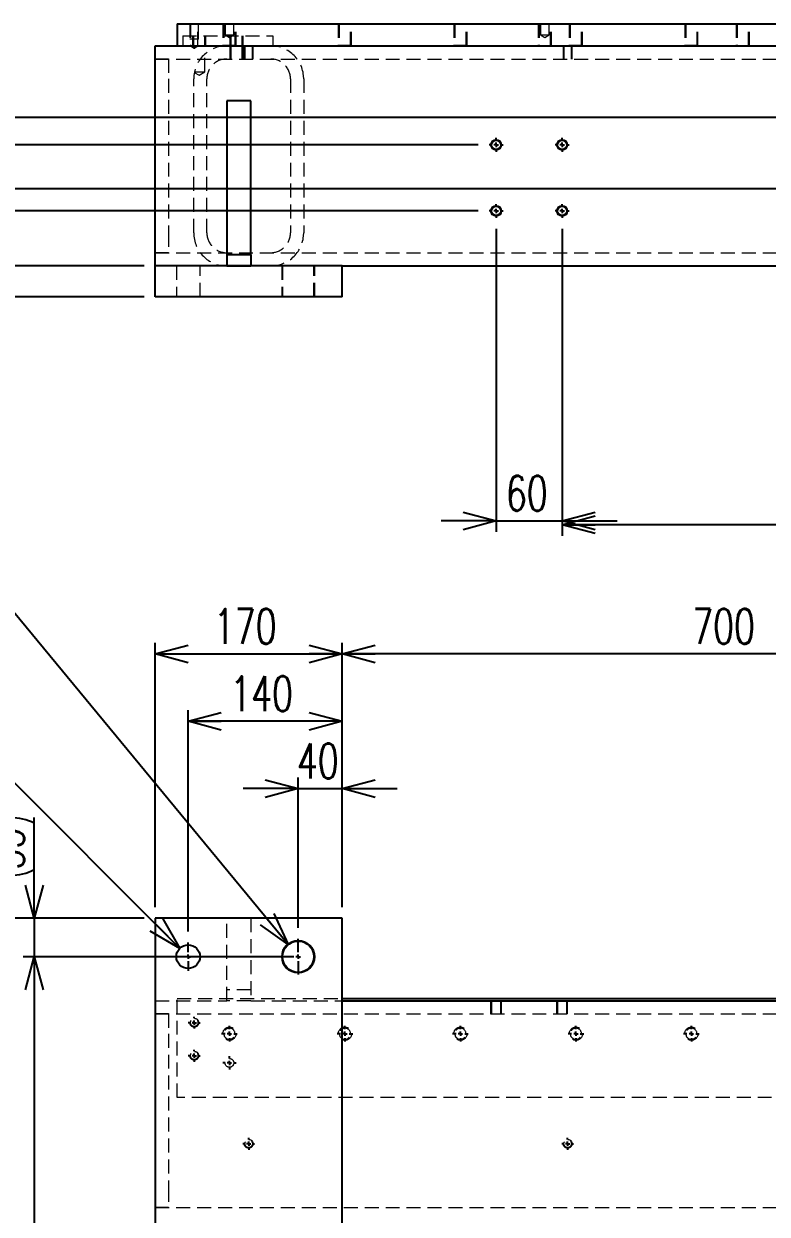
# Model space of a CAD drawing. Header units: millimetres. Extents: x 30 to 8380, y 30 to 5898.
# Drawn here: x 2814 to 3490, y 1887 to 2968 of the extents above; entities that cross this region are included whole.
import ezdxf

# ---------------------------------------------------------------- set-up
doc = ezdxf.new("R2010")
doc.units = ezdxf.units.MM
doc.header["$LTSCALE"] = 10
doc.linetypes.add('HIDDEN', pattern=[1.905, 1.27, -0.635])
doc.layers.add('FORMAT', color=7, linetype='Continuous')
doc.styles.add('SLDTEXTSTYLE0', font='TXT', dxfattribs={"width": 0.7, "bigfont": 'bigfont'})
doc.dimstyles.new('SLDDIMSTYLE1', dxfattribs={"dimtxt": 36.380208, "dimasz": 30, "dimexe": 0, "dimexo": 0.0625, "dimgap": 9.095052, "dimtad": 3, "dimrnd": 1e-09, "dimzin": 12, "dimdsep": 46, "dimtxsty": 'SLDTEXTSTYLE0', "dimblk1": 'OPEN30', "dimblk2": 'OPEN30', "dimsah": 1, "dimcen": 0.09, "dimadec": 0, "dimazin": 3, "dimtfac": 1, "dimtdec": 3, "dimtofl": 0, "dimtmove": 0, "dimatfit": 3, "dimldrblk": 'OPEN30', "dimfxl": 1, "dimfrac": 2, "dimtolj": 1, "dimtzin": 12, "dimarcsym": 0})
doc.dimstyles.new('SLDDIMSTYLE2', dxfattribs={"dimtxt": 36.380208, "dimasz": 30, "dimexe": 0, "dimexo": 0.0625, "dimgap": 9.095052, "dimtad": 3, "dimrnd": 1e-09, "dimzin": 12, "dimdsep": 46, "dimtxsty": 'SLDTEXTSTYLE0', "dimblk1": 'OPEN30', "dimblk2": 'OPEN30', "dimsah": 1, "dimcen": 0.09, "dimadec": 0, "dimazin": 3, "dimtfac": 1, "dimtdec": 3, "dimtmove": 0, "dimatfit": 0, "dimldrblk": 'OPEN30', "dimfxl": 1, "dimfrac": 2, "dimtolj": 1, "dimtzin": 12, "dimarcsym": 0})
doc.dimstyles.new('SLDDIMSTYLE3', dxfattribs={"dimtxt": 36.380208, "dimasz": 30, "dimexe": 0, "dimexo": 0.0625, "dimgap": 9.095052, "dimtad": 3, "dimrnd": 1e-09, "dimzin": 12, "dimdsep": 46, "dimtxsty": 'SLDTEXTSTYLE0', "dimblk1": 'OPEN30', "dimblk2": 'DOT', "dimsah": 1, "dimcen": 0.09, "dimadec": 0, "dimazin": 3, "dimtfac": 1, "dimtdec": 3, "dimtmove": 0, "dimatfit": 0, "dimldrblk": 'OPEN30', "dimfxl": 1, "dimfrac": 2, "dimtolj": 1, "dimtzin": 12, "dimarcsym": 0})
doc.dimstyles.new('SLDDIMSTYLE4', dxfattribs={"dimtxt": 36.380208, "dimasz": 15, "dimexe": 0, "dimexo": 0.0625, "dimgap": 9.095052, "dimtad": 3, "dimrnd": 1e-09, "dimzin": 12, "dimdsep": 46, "dimtxsty": 'SLDTEXTSTYLE0', "dimblk1": 'DOT', "dimblk2": 'OPEN30', "dimsah": 1, "dimcen": 0.09, "dimadec": 0, "dimazin": 3, "dimtfac": 1, "dimtdec": 3, "dimtmove": 0, "dimatfit": 0, "dimldrblk": 'DOT', "dimfxl": 1, "dimfrac": 2, "dimtolj": 1, "dimtzin": 12, "dimarcsym": 0})
doc.dimstyles.new('SLDDIMSTYLE8', dxfattribs={"dimtxt": 36.380208, "dimasz": 30, "dimexe": 0, "dimexo": 0.0625, "dimgap": 9.095052, "dimtad": 0, "dimtih": 1, "dimtoh": 1, "dimdec": 1, "dimrnd": 1e-09, "dimzin": 12, "dimdsep": 46, "dimtxsty": 'SLDTEXTSTYLE0', "dimblk1": 'OPEN30', "dimblk2": 'OPEN30', "dimsah": 1, "dimcen": 0, "dimadec": 0, "dimazin": 3, "dimtfac": 1, "dimtdec": 3, "dimtofl": 0, "dimtmove": 0, "dimatfit": 3, "dimldrblk": 'OPEN30', "dimfxl": 1, "dimfrac": 2, "dimtolj": 1, "dimtzin": 12, "dimarcsym": 0})

# ---------------------------------------------------------------- blocks, each defined once
blk = doc.blocks.new('_Open30')
at = {"color": 0, "linetype": 'ByBlock', "lineweight": -2}
for p, q in [((-1, 0.267949), (0, 0)), ((0, 0), (-1, -0.267949)), ((0, 0), (-1, 0))]:
    blk.add_line(p, q, dxfattribs=at)
blk = doc.blocks.new('_D_5')
at = {"layer": 'FORMAT', "transparency": 16777216}
for p, q in [((3303.6, 2782.2), (3303.6, 2503.2)), ((4278.6, 2782.2), (4278.6, 2503.2)), ((4278.6, 2513.2), (3303.6, 2513.2))]:
    blk.add_line(p, q, dxfattribs=at)
at = {"layer": 'FORMAT', "transparency": 16777216, "xscale": 30, "yscale": 30, "rotation": 180}
blk.add_blockref('_Open30', (3303.6, 2513.2, -530), dxfattribs=at)
at = {"layer": 'FORMAT', "transparency": 16777216, "xscale": 30, "yscale": 30}
blk.add_blockref('_Open30', (4278.6, 2513.2, -530), dxfattribs=at)
at = {"layer": 'FORMAT', "transparency": 16777216, "insert": (3759.3, 2554.1), "char_height": 31.75, "attachment_point": 1, "style": 'SLDTEXTSTYLE0'}
blk.add_mtext('975', dxfattribs=at)
blk = doc.blocks.new('_D_10')
at = {"layer": 'FORMAT', "transparency": 16777216}
for p, q in [((4623.2, 2818.4), (2663.4, 2818.4)), ((2673.4, 2748.4), (2673.4, 2818.4)), ((2923.6, 2748.4), (2663.4, 2748.4))]:
    blk.add_line(p, q, dxfattribs=at)
at = {"layer": 'FORMAT', "transparency": 16777216, "xscale": 30, "yscale": 30}
for p, rotation in [((2673.4, 2818.4, -530), 90), ((2673.4, 2748.4, -530), 270)]:
    blk.add_blockref('_Open30', p, dxfattribs=dict(at, rotation=rotation))
at = {"layer": 'FORMAT', "transparency": 16777216, "insert": (2632.5, 2747), "char_height": 31.75, "attachment_point": 1, "rotation": 90, "style": 'SLDTEXTSTYLE0'}
blk.add_mtext('70', dxfattribs=at)
blk = doc.blocks.new('_D_11')
at = {"layer": 'FORMAT', "transparency": 16777216}
for p, q in [((2673.4, 2883.4), (2673.4, 2942.1)), ((4623.2, 2883.4), (2663.4, 2883.4)), ((2673.4, 2818.4), (2673.4, 2883.4)), ((4623.2, 2818.4), (2663.4, 2818.4))]:
    blk.add_line(p, q, dxfattribs=at)
at = {"layer": 'FORMAT', "transparency": 16777216, "xscale": 30, "yscale": 30}
for p, rotation in [((2673.4, 2883.4, -530), 90), ((2673.4, 2818.4, -530), 270)]:
    blk.add_blockref('_Open30', p, dxfattribs=dict(at, rotation=rotation))
at = {"layer": 'FORMAT', "transparency": 16777216, "insert": (2632.5, 2899.7), "char_height": 31.75, "attachment_point": 1, "rotation": 90, "style": 'SLDTEXTSTYLE0'}
blk.add_mtext('65', dxfattribs=at)
blk = doc.blocks.new('_D_13')
at = {"layer": 'FORMAT', "transparency": 16777216}
for p, q in [((2673.4, 2748.4), (2673.4, 2798.4)), ((2923.6, 2748.4), (2663.4, 2748.4)), ((2673.4, 2720.4), (2673.4, 2748.4)), ((2923.6, 2720.4), (2663.4, 2720.4)), ((2673.4, 2720.4), (2673.4, 2630.1))]:
    blk.add_line(p, q, dxfattribs=at)
for centre, start, end in [((2652.3, 2635.1), 63.4349, 116.5651), ((2652.3, 2677.5), 243.4349, 296.5651)]:
    blk.add_arc(centre, 47.3, start, end, dxfattribs=at)
at = {"layer": 'FORMAT', "transparency": 16777216, "xscale": 30, "yscale": 30}
for p, rotation in [((2673.4, 2748.4, -530), 270), ((2673.4, 2720.4, -530), 90)]:
    blk.add_blockref('_Open30', p, dxfattribs=dict(at, rotation=rotation))
at = {"layer": 'FORMAT', "transparency": 16777216, "insert": (2632.5, 2635.1), "char_height": 31.75, "attachment_point": 1, "rotation": 90, "style": 'SLDTEXTSTYLE0'}
blk.add_mtext('28', dxfattribs=at)
blk = doc.blocks.new('_D_15')
at = {"layer": 'FORMAT', "transparency": 16777216}
for p, q in [((3243.6, 2782.2), (3243.6, 2506.7)), ((3303.6, 2782.2), (3303.6, 2506.7)), ((3243.6, 2516.7), (3193.6, 2516.7)), ((3243.6, 2516.7), (3303.6, 2516.7)), ((3303.6, 2516.7), (3353.6, 2516.7))]:
    blk.add_line(p, q, dxfattribs=at)
at = {"layer": 'FORMAT', "transparency": 16777216, "xscale": 30, "yscale": 30}
blk.add_blockref('_Open30', (3243.6, 2516.7, -530), dxfattribs=at)
at = {"layer": 'FORMAT', "transparency": 16777216, "xscale": 30, "yscale": 30, "rotation": 180}
blk.add_blockref('_Open30', (3303.6, 2516.7, -530), dxfattribs=at)
at = {"layer": 'FORMAT', "transparency": 16777216, "insert": (3252.4, 2557.7), "char_height": 31.75, "attachment_point": 1, "style": 'SLDTEXTSTYLE0'}
blk.add_mtext('60', dxfattribs=at)
blk = doc.blocks.new('_Dot')
at = {"color": 0, "linetype": 'ByBlock', "lineweight": -2}
blk.add_line((-0.5, 0), (-1, 0), dxfattribs=at)
at = {"color": 0, "linetype": 'ByBlock', "const_width": 0.5}
blk.add_lwpolyline([(-0.25, 0, 1), (0.25, 0, 1)], format="xyb", close=True, dxfattribs=at)
blk = doc.blocks.new('_D_16')
at = {"layer": 'FORMAT', "transparency": 16777216}
for p, q in [((2733.5, 2858.4), (2733.5, 2941)), ((3227.3, 2858.4), (2723.5, 2858.4)), ((2733.5, 2858.4), (2733.5, 2798.4)), ((3227.3, 2798.4), (2723.5, 2798.4)), ((2733.5, 2798.4), (2733.5, 2748.4))]:
    blk.add_line(p, q, dxfattribs=at)
for name, p, xscale, yscale, rotation in [('_Open30', (2733.5, 2858.4, -530), 30, 30, 270), ('_Dot', (2733.5, 2798.4, -530), 15, 15, 90)]:
    blk.add_blockref(name, p, dxfattribs=dict(at, xscale=xscale, yscale=yscale, rotation=rotation))
at = {"layer": 'FORMAT', "transparency": 16777216, "insert": (2692.6, 2898.6), "char_height": 31.75, "attachment_point": 1, "rotation": 90, "style": 'SLDTEXTSTYLE0'}
blk.add_mtext('60', dxfattribs=at)
blk = doc.blocks.new('_D_17')
at = {"layer": 'FORMAT', "transparency": 16777216}
for p, q in [((2733.5, 2798.4), (2733.5, 2848.4)), ((3227.3, 2798.4), (2723.5, 2798.4)), ((2733.5, 2798.4), (2733.5, 2748.4)), ((2923.6, 2748.4), (2723.5, 2748.4)), ((2733.5, 2748.4), (2733.5, 2670))]:
    blk.add_line(p, q, dxfattribs=at)
for name, p, xscale, yscale, rotation in [('_Dot', (2733.5, 2798.4, -530), 15, 15, 270), ('_Open30', (2733.5, 2748.4, -530), 30, 30, 90)]:
    blk.add_blockref(name, p, dxfattribs=dict(at, xscale=xscale, yscale=yscale, rotation=rotation))
at = {"layer": 'FORMAT', "transparency": 16777216, "insert": (2692.6, 2670), "char_height": 31.75, "attachment_point": 1, "rotation": 90, "style": 'SLDTEXTSTYLE0'}
blk.add_mtext('50', dxfattribs=at)
blk = doc.blocks.new('SW_CENTERMARKSYMBOL_0')
at = {"layer": 'FORMAT', "color": 0}
for p, q in [((-3904, 0), (-3906.25, 0)), ((-3900, 0), (-3902, 0)), ((-3900, 4), (-3900, 6.25)), ((-3900, 0), (-3900, 2)), ((-3900, 0), (-3900, -2)), ((-3900, 0), (-3898, 0)), ((-3896, 0), (-3893.75, 0)), ((-3900, -4), (-3900, -6.25)), ((-3900, -56), (-3900, -53.75)), ((-3904, -60), (-3906.25, -60)), ((-3900, -60), (-3902, -60)), ((-3900, -60), (-3900, -58)), ((-3900, -60), (-3900, -62)), ((-3900, -60), (-3898, -60)), ((-3900, -64), (-3900, -66.25)), ((-3896, -60), (-3893.75, -60))]:
    blk.add_line(p, q, dxfattribs=at)
blk = doc.blocks.new('SW_CENTERMARKSYMBOL_9')
at = {"layer": 'FORMAT', "color": 0}
for p, q in [((-3904, 0), (-3906.25, 0)), ((-3900, 0), (-3902, 0)), ((-3900, 4), (-3900, 6.25)), ((-3900, 0), (-3900, 2)), ((-3900, 0), (-3900, -2)), ((-3900, 0), (-3898, 0)), ((-3896, 0), (-3893.75, 0)), ((-3900, -4), (-3900, -6.25)), ((-3900, -56), (-3900, -53.75)), ((-3904, -60), (-3906.25, -60)), ((-3900, -60), (-3902, -60)), ((-3900, -60), (-3900, -58)), ((-3900, -60), (-3900, -62)), ((-3900, -60), (-3898, -60)), ((-3900, -64), (-3900, -66.25)), ((-3896, -60), (-3893.75, -60))]:
    blk.add_line(p, q, dxfattribs=at)
blk = doc.blocks.new('SW_CENTERMARKSYMBOL_18')
at = {"layer": 'FORMAT', "color": 0}
for p, q in [((-4, 0), (-6.25, 0)), ((0, 0), (-2, 0)), ((0, 4), (0, 6.25)), ((0, 0), (0, 2)), ((0, 0), (0, -2)), ((0, 0), (2, 0)), ((4, 0), (6.25, 0)), ((0, -4), (0, -6.25))]:
    blk.add_line(p, q, dxfattribs=at)
blk = doc.blocks.new('SW_CENTERMARKSYMBOL_19')
at = {"layer": 'FORMAT', "color": 0}
for p, q in [((-4, 0), (-6.25, 0)), ((0, 0), (-2, 0)), ((0, 4), (0, 6.25)), ((0, 0), (0, 2)), ((0, 0), (0, -2)), ((0, 0), (2, 0)), ((4, 0), (6.25, 0)), ((0, -4), (0, -6.25))]:
    blk.add_line(p, q, dxfattribs=at)
blk = doc.blocks.new('_D_86')
at = {"layer": 'FORMAT', "transparency": 16777216}
for p, q in [((3063.6, 2147), (3063.6, 2283.4)), ((3103.6, 2165.7), (3103.6, 2283.4)), ((3063.6, 2273.4), (3013.6, 2273.4)), ((3063.6, 2273.4), (3103.6, 2273.4)), ((3103.6, 2273.4), (3153.6, 2273.4))]:
    blk.add_line(p, q, dxfattribs=at)
at = {"layer": 'FORMAT', "transparency": 16777216, "xscale": 30, "yscale": 30}
blk.add_blockref('_Open30', (3063.6, 2273.4, -104), dxfattribs=at)
at = {"layer": 'FORMAT', "transparency": 16777216, "xscale": 30, "yscale": 30, "rotation": 180}
blk.add_blockref('_Open30', (3103.6, 2273.4, -104), dxfattribs=at)
at = {"layer": 'FORMAT', "transparency": 16777216, "insert": (3062.4, 2314.4), "char_height": 31.75, "attachment_point": 1, "style": 'SLDTEXTSTYLE0'}
blk.add_mtext('40', dxfattribs=at)
blk = doc.blocks.new('_D_98')
at = {"layer": 'FORMAT', "transparency": 16777216}
for p, q in [((3103.6, 2165.7), (3103.6, 2405.9)), ((3803.6, 2165.7), (3803.6, 2405.9)), ((3803.6, 2395.9), (3103.6, 2395.9))]:
    blk.add_line(p, q, dxfattribs=at)
at = {"layer": 'FORMAT', "transparency": 16777216, "xscale": 30, "yscale": 30, "rotation": 180}
blk.add_blockref('_Open30', (3103.6, 2395.9, -104), dxfattribs=at)
at = {"layer": 'FORMAT', "transparency": 16777216, "xscale": 30, "yscale": 30}
blk.add_blockref('_Open30', (3803.6, 2395.9, -104), dxfattribs=at)
at = {"layer": 'FORMAT', "transparency": 16777216, "insert": (3421.8, 2436.8), "char_height": 31.75, "attachment_point": 1, "style": 'SLDTEXTSTYLE0'}
blk.add_mtext('700', dxfattribs=at)
blk = doc.blocks.new('_D_99')
at = {"layer": 'FORMAT', "transparency": 16777216}
for p, q in [((2933.6, 2165.7), (2933.6, 2405.9)), ((3103.6, 2165.7), (3103.6, 2405.9)), ((2933.6, 2395.9), (3103.6, 2395.9))]:
    blk.add_line(p, q, dxfattribs=at)
at = {"layer": 'FORMAT', "transparency": 16777216, "xscale": 30, "yscale": 30, "rotation": 180}
blk.add_blockref('_Open30', (2933.6, 2395.9, -104), dxfattribs=at)
at = {"layer": 'FORMAT', "transparency": 16777216, "xscale": 30, "yscale": 30}
blk.add_blockref('_Open30', (3103.6, 2395.9, -104), dxfattribs=at)
at = {"layer": 'FORMAT', "transparency": 16777216, "insert": (2986.8, 2436.8), "char_height": 31.75, "attachment_point": 1, "style": 'SLDTEXTSTYLE0'}
blk.add_mtext('170', dxfattribs=at)
blk = doc.blocks.new('_D_101')
at = {"layer": 'FORMAT', "transparency": 16777216}
for p, q in [((3053.6, 2120.7), (2813.6, 2120.7)), ((2823.6, 2120.7), (2823.6, 980.7)), ((3053.6, 980.7), (2813.6, 980.7))]:
    blk.add_line(p, q, dxfattribs=at)
at = {"layer": 'FORMAT', "transparency": 16777216, "xscale": 30, "yscale": 30}
for p, rotation in [((2823.6, 2120.7, -104), 90), ((2823.6, 980.7, -104), 270)]:
    blk.add_blockref('_Open30', p, dxfattribs=dict(at, rotation=rotation))
at = {"layer": 'FORMAT', "transparency": 16777216, "insert": (2782.6, 1508.4), "char_height": 31.75, "attachment_point": 1, "rotation": 90, "style": 'SLDTEXTSTYLE0'}
blk.add_mtext('1140', dxfattribs=at)
blk = doc.blocks.new('_D_102')
at = {"layer": 'FORMAT', "transparency": 16777216}
for p, q in [((2823.6, 2155.7), (2823.6, 2247.1)), ((2923.6, 2155.7), (2813.6, 2155.7)), ((2823.6, 2155.7), (2823.6, 2120.7)), ((3037.3, 2120.7), (2813.6, 2120.7)), ((2823.6, 2120.7), (2823.6, 2070.7))]:
    blk.add_line(p, q, dxfattribs=at)
for centre, start, end in [((2802.4, 2199.7), 63.4349, 116.5651), ((2802.4, 2242.1), 243.4349, 296.5651)]:
    blk.add_arc(centre, 47.3, start, end, dxfattribs=at)
at = {"layer": 'FORMAT', "transparency": 16777216, "xscale": 30, "yscale": 30}
for p, rotation in [((2823.6, 2155.7, -104), 270), ((2823.6, 2120.7, -104), 90)]:
    blk.add_blockref('_Open30', p, dxfattribs=dict(at, rotation=rotation))
at = {"layer": 'FORMAT', "transparency": 16777216, "insert": (2782.6, 2199.7), "char_height": 31.75, "attachment_point": 1, "rotation": 90, "style": 'SLDTEXTSTYLE0'}
blk.add_mtext('35', dxfattribs=at)
blk = doc.blocks.new('_D_103')
at = {"layer": 'FORMAT', "transparency": 16777216}
for p, q in [((2923.6, 2155.7), (2751.6, 2155.7)), ((2761.6, 2155.7), (2761.6, 945.7)), ((2923.6, 945.7), (2751.6, 945.7))]:
    blk.add_line(p, q, dxfattribs=at)
at = {"layer": 'FORMAT', "transparency": 16777216, "xscale": 30, "yscale": 30}
for p, rotation in [((2761.6, 2155.7, -104), 90), ((2761.6, 945.7, -104), 270)]:
    blk.add_blockref('_Open30', p, dxfattribs=dict(at, rotation=rotation))
at = {"layer": 'FORMAT', "transparency": 16777216, "insert": (2720.6, 1508.4), "char_height": 31.75, "attachment_point": 1, "rotation": 90, "style": 'SLDTEXTSTYLE0'}
blk.add_mtext('1210', dxfattribs=at)
blk = doc.blocks.new('_D_104')
at = {"layer": 'FORMAT', "transparency": 16777216}
for p, q in [((2688.4, 2395.9), (2357.2, 2395.9)), ((2956, 2128.3), (2688.4, 2395.9))]:
    blk.add_line(p, q, dxfattribs=at)
at = {"layer": 'FORMAT', "transparency": 16777216, "xscale": 30, "yscale": 30, "rotation": 315}
blk.add_blockref('_Open30', (2956, 2128.3, -104), dxfattribs=at)
at = {"layer": 'FORMAT', "transparency": 16777216, "char_height": 31.75, "attachment_point": 1, "style": 'SLDTEXTSTYLE0'}
for s, insert in [('12x', (2357.2, 2436.8)), ('%%c', (2420.7, 2436.8)), ('21.5トオシ', (2460.9, 2436.8))]:
    blk.add_mtext(s, dxfattribs=dict(at, insert=insert))
blk = doc.blocks.new('SW_RADIAL_DIMENSION_0')
at = {"layer": 'FORMAT', "color": 0}
for p, q in [((502.7, 0), (0, 0)), ((842.5, -411), (502.7, 0))]:
    blk.add_line(p, q, dxfattribs=at)
at = {"layer": 'FORMAT', "color": 0, "xscale": 30, "yscale": 30, "rotation": 309.5790959204}
blk.add_blockref('_Open30', (842.5, -411, -104), dxfattribs=at)
at = {"layer": 'FORMAT', "color": 0, "insert": (0, 40.9), "char_height": 31.75, "attachment_point": 1, "style": 'SLDTEXTSTYLE0'}
blk.add_mtext('12xM30x1.5トオシ（細目)', dxfattribs=at)
blk = doc.blocks.new('_D_110')
at = {"layer": 'FORMAT', "transparency": 16777216}
for p, q in [((2963.6, 2143.5), (2963.6, 2344.6)), ((3103.6, 2165.7), (3103.6, 2344.6)), ((3103.6, 2334.6), (2963.6, 2334.6))]:
    blk.add_line(p, q, dxfattribs=at)
at = {"layer": 'FORMAT', "transparency": 16777216, "xscale": 30, "yscale": 30, "rotation": 180}
blk.add_blockref('_Open30', (2963.6, 2334.6, -104), dxfattribs=at)
at = {"layer": 'FORMAT', "transparency": 16777216, "xscale": 30, "yscale": 30}
blk.add_blockref('_Open30', (3103.6, 2334.6, -104), dxfattribs=at)
at = {"layer": 'FORMAT', "transparency": 16777216, "insert": (3001.8, 2375.6), "char_height": 31.75, "attachment_point": 1, "style": 'SLDTEXTSTYLE0'}
blk.add_mtext('140', dxfattribs=at)
blk = doc.blocks.new('SW_CENTERMARKSYMBOL_47')
at = {"layer": 'FORMAT', "color": 0}
for p, q in [((-4, 0), (-7.1, 0)), ((-4, 0), (-7.1, 0)), ((0, 0), (-2, 0)), ((0, 0), (-2, 0)), ((0, 4), (0, 7.1)), ((0, 4), (0, 7.1)), ((0, 0), (0, 2)), ((0, 0), (0, 2)), ((0, 0), (0, -2)), ((0, 0), (2, 0)), ((0, 0), (0, -2)), ((0, 0), (2, 0)), ((4, 0), (7.1, 0)), ((4, 0), (7.1, 0)), ((101, 0), (97.9, 0)), ((105, 0), (103, 0)), ((105, 4), (105, 7.1)), ((105, 0), (105, 2)), ((105, 0), (105, -2)), ((105, 0), (107, 0)), ((109, 0), (112.1, 0)), ((206, 0), (202.9, 0)), ((210, 0), (208, 0)), ((210, 4), (210, 7.1)), ((210, 0), (210, 2)), ((210, 0), (210, -2)), ((210, 0), (212, 0)), ((214, 0), (217.1, 0)), ((311, 0), (307.9, 0)), ((315, 0), (313, 0)), ((315, 4), (315, 7.1)), ((315, 0), (315, 2)), ((315, 0), (315, -2)), ((315, 0), (317, 0)), ((319, 0), (322.1, 0)), ((416, 0), (412.9, 0)), ((420, 0), (418, 0)), ((420, 4), (420, 7.1)), ((420, 0), (420, 2)), ((420, 0), (420, -2)), ((420, 0), (422, 0)), ((424, 0), (427.1, 0)), ((0, -4), (0, -7.1)), ((0, -4), (0, -7.1)), ((105, -4), (105, -7.1)), ((210, -4), (210, -7.1)), ((315, -4), (315, -7.1)), ((420, -4), (420, -7.1))]:
    blk.add_line(p, q, dxfattribs=at)
blk = doc.blocks.new('SW_CENTERMARKSYMBOL_48')
at = {"layer": 'FORMAT', "color": 0}
for p, q in [((-4354, 715), (-4355.4, 715)), ((-4350, 715), (-4352, 715)), ((-4350, 719), (-4350, 720.4)), ((-4350, 715), (-4350, 717)), ((-4350, 715), (-4350, 713)), ((-4350, 715), (-4348, 715)), ((-4346, 715), (-4344.6, 715)), ((-4064, 715), (-4065.4, 715)), ((-4060, 715), (-4062, 715)), ((-4060, 719), (-4060, 720.4)), ((-4060, 715), (-4060, 717)), ((-4060, 715), (-4060, 713)), ((-4060, 715), (-4058, 715)), ((-4056, 715), (-4054.6, 715)), ((-4350, 711), (-4350, 709.6)), ((-4060, 711), (-4060, 709.6))]:
    blk.add_line(p, q, dxfattribs=at)
blk = doc.blocks.new('SW_CENTERMARKSYMBOL_49')
at = {"layer": 'FORMAT', "color": 0}
for p, q in [((-4, 0), (-5.4, 0)), ((-4, 0), (-5.4, 0)), ((0, 0), (-2, 0)), ((0, 0), (-2, 0)), ((0, 4), (0, 5.4)), ((0, 4), (0, 5.4)), ((0, 0), (0, 2)), ((0, 0), (0, 2)), ((0, 0), (0, -2)), ((0, 0), (2, 0)), ((0, 0), (0, -2)), ((0, 0), (2, 0)), ((4, 0), (5.4, 0)), ((4, 0), (5.4, 0)), ((0, -4), (0, -5.4)), ((0, -4), (0, -5.4))]:
    blk.add_line(p, q, dxfattribs=at)
blk = doc.blocks.new('SW_CENTERMARKSYMBOL_53')
at = {"layer": 'FORMAT', "color": 0}
for p, q in [((-3480, 4), (-3480, 16.25)), ((-3484, 0), (-3496.25, 0)), ((-3480, 0), (-3482, 0)), ((-3480, 0), (-3480, 2)), ((-3480, 0), (-3480, -2)), ((-3480, 0), (-3478, 0)), ((-3480, -4), (-3480, -16.25))]:
    blk.add_line(p, q, dxfattribs=at)
blk = doc.blocks.new('SW_CENTERMARKSYMBOL_56')
at = {"layer": 'FORMAT', "color": 0}
for p, q in [((-3480, 4), (-3480, 12.75)), ((-3484, 0), (-3492.75, 0)), ((-3480, 0), (-3482, 0)), ((-3480, 0), (-3480, 2)), ((-3480, 0), (-3480, -2)), ((-3480, 0), (-3478, 0)), ((-3480, -4), (-3480, -12.75))]:
    blk.add_line(p, q, dxfattribs=at)
blk = doc.blocks.new('SW_CENTERMARKSYMBOL_68')
at = {"layer": 'FORMAT', "color": 0}
for p, q in [((-4, 0), (-5.4, 0)), ((-4, 0), (-5.4, 0)), ((0, 0), (-2, 0)), ((0, 0), (-2, 0)), ((0, 4), (0, 5.4)), ((0, 4), (0, 5.4)), ((0, 0), (0, 2)), ((0, 0), (0, 2)), ((0, 0), (0, -2)), ((0, 0), (2, 0)), ((0, 0), (0, -2)), ((0, 0), (2, 0)), ((4, 0), (5.4, 0)), ((4, 0), (5.4, 0)), ((0, -4), (0, -5.4)), ((0, -4), (0, -5.4))]:
    blk.add_line(p, q, dxfattribs=at)
blk = doc.blocks.new('SW_CENTERMARKSYMBOL_71')
at = {"layer": 'FORMAT', "color": 0}
for p, q in [((-4, 0), (-6, 0)), ((-4, 0), (-6, 0)), ((0, 0), (-2, 0)), ((0, 0), (-2, 0)), ((0, 4), (0, 6)), ((0, 4), (0, 6)), ((0, 0), (0, 2)), ((0, 0), (0, 2)), ((0, 0), (0, -2)), ((0, 0), (2, 0)), ((0, 0), (0, -2)), ((0, 0), (2, 0)), ((4, 0), (6, 0)), ((4, 0), (6, 0)), ((0, -4), (0, -6)), ((0, -4), (0, -6))]:
    blk.add_line(p, q, dxfattribs=at)

msp = doc.modelspace()

# ---------------------------------------------------------------- linework, layer by layer
at = {"color": 7, "linetype": 'Continuous', "lineweight": 25}
for p, q in [((2953.5727932, 2968.4458742), (7513.5727932, 2968.4458742)), ((2953.5727932, 2968.4458742), (2953.5727932, 2948.4458742)), ((2933.5727932, 2948.4458742), (2953.5727932, 2948.4458742)), ((2933.5727932, 2918.4458742), (2933.5727932, 2948.4458742)), ((2953.5727932, 2948.4458742), (7513.5727932, 2948.4458742)), ((3006.1669075, 2948.4448742), (2995.9786788, 2948.4448742)), ((3111.1669075, 2948.4448742), (3100.9786788, 2948.4448742)), ((3216.1669075, 2948.4448742), (3205.9786788, 2948.4448742)), ((3321.1669075, 2948.4448742), (3310.9786788, 2948.4448742)), ((3426.1669075, 2948.4448742), (3415.9786788, 2948.4448742)), ((2933.5727932, 2778.4458742), (2933.5727932, 2918.4458742)), ((3020.5727932, 2898.4458742), (2998.5727932, 2898.4458742)), ((2998.5727932, 2898.4458742), (2998.5727932, 2758.4458742)), ((3020.5727932, 2758.4458742), (3020.5727932, 2898.4458742)), ((2933.5727932, 2748.4458742), (2933.5727932, 2778.4458742)), ((3020.5727932, 2758.4458742), (2998.5727932, 2758.4458742)), ((2998.5727932, 2758.4458742), (2998.5727932, 2748.4458742)), ((3020.5727932, 2758.4458742), (3020.5727932, 2748.4458742)), ((2933.5727932, 2720.4458742), (2933.5727932, 2748.4458742)), ((3103.5727932, 2748.4458742), (2933.5727932, 2748.4458742)), ((2998.5727932, 2748.4458742), (3020.5727932, 2748.4458742)), ((3103.5727932, 2748.4458742), (3803.5727932, 2748.4458742)), ((3103.5727932, 2720.4458742), (3103.5727932, 2748.4458742)), ((3103.5727932, 2720.4458742), (2933.5727932, 2720.4458742)), ((3103.5727932, 2155.7070857), (2933.5727932, 2155.7070857)), ((2933.5727932, 2155.7070857), (2933.5727932, 945.7070857)), ((3103.5727932, 945.7070857), (3103.5727932, 2155.7070857)), ((3103.5727932, 2082.7070857), (3803.5727932, 2082.7070857)), ((3103.5727932, 2080.7070857), (3803.5727932, 2080.7070857))]:
    msp.add_line(p, q, dxfattribs=at)
at = {"color": 7, "linetype": 'HIDDEN', "lineweight": 18}
for p, q in [((2965.0727932, 2968.4458742), (2965.0727932, 2954.4458742)), ((2965.6727932, 2968.4458742), (2965.6727932, 2948.4458742)), ((2972.4727932, 2948.4458742), (2972.4727932, 2968.4458742)), ((2973.0727932, 2954.4458742), (2973.0727932, 2968.4458742)), ((2995.0727932, 2968.4458742), (2995.0727932, 2948.4458742)), ((2995.9727932, 2968.4458742), (2995.9727932, 2948.4458742)), ((2997.0727932, 2968.4458742), (2997.0727932, 2958.4458742)), ((3005.0727932, 2958.4458742), (3005.0727932, 2968.4458742)), ((3006.1727932, 2948.4458742), (3006.1727932, 2968.4458742)), ((3007.0727932, 2948.4458742), (3007.0727932, 2968.4458742)), ((3100.0727932, 2968.4458742), (3100.0727932, 2948.4458742)), ((3100.9727932, 2968.4458742), (3100.9727932, 2948.4458742)), ((3111.1727932, 2948.4458742), (3111.1727932, 2968.4458742)), ((3112.0727932, 2948.4458742), (3112.0727932, 2968.4458742)), ((3205.0727932, 2968.4458742), (3205.0727932, 2948.4458742)), ((3205.9727932, 2968.4458742), (3205.9727932, 2948.4458742)), ((3216.1727932, 2948.4458742), (3216.1727932, 2968.4458742)), ((3217.0727932, 2948.4458742), (3217.0727932, 2968.4458742)), ((3281.7727932, 2968.4458742), (3281.7727932, 2948.4458742)), ((3282.6727932, 2968.4458742), (3282.6727932, 2948.4458742)), ((3283.7727932, 2968.4458742), (3283.7727932, 2958.4458742)), ((3291.7727932, 2958.4458742), (3291.7727932, 2968.4458742)), ((3292.8727932, 2948.4458742), (3292.8727932, 2968.4458742)), ((3293.7727932, 2948.4458742), (3293.7727932, 2968.4458742)), ((3310.0727932, 2968.4458742), (3310.0727932, 2948.4458742)), ((3310.9727932, 2968.4458742), (3310.9727932, 2948.4458742)), ((3321.1727932, 2948.4458742), (3321.1727932, 2968.4458742)), ((3322.0727932, 2948.4458742), (3322.0727932, 2968.4458742)), ((3415.0727932, 2968.4458742), (3415.0727932, 2948.4458742)), ((3415.9727932, 2968.4458742), (3415.9727932, 2948.4458742)), ((3426.1727932, 2948.4458742), (3426.1727932, 2968.4458742)), ((3427.0727932, 2948.4458742), (3427.0727932, 2968.4458742)), ((3461.7727932, 2968.4458742), (3461.7727932, 2948.4458742)), ((3462.6727932, 2968.4458742), (3462.6727932, 2948.4458742)), ((3472.8727932, 2948.4458742), (3472.8727932, 2968.4458742)), ((3473.7727932, 2948.4458742), (3473.7727932, 2968.4458742)), ((2958.5727932, 2957.4458742), (3040.5727932, 2957.4458742)), ((2958.5727932, 2957.4458742), (2958.5727932, 2948.4458742)), ((2967.5727932, 2957.4458742), (2967.5727932, 2948.4458742)), ((2968.4727932, 2957.4458742), (2968.4727932, 2948.4458742)), ((2973.0727932, 2954.4458742), (2972.8950844, 2954.4458742)), ((2978.6727932, 2948.4458742), (2978.6727932, 2957.4458742)), ((2979.5727932, 2948.4458742), (2979.5727932, 2957.4458742)), ((2997.0727932, 2958.4458742), (3001.0727932, 2958.4458742)), ((2997.0727932, 2958.4458742), (3001.0727932, 2956.0424317)), ((3001.0727932, 2958.4458742), (3005.0727932, 2958.4458742)), ((3001.0727932, 2956.0424317), (3005.0727932, 2958.4458742)), ((3001.5727932, 2957.4458742), (3001.5727932, 2948.4458742)), ((3002.4727932, 2957.4458742), (3002.4727932, 2948.4458742)), ((3012.6727932, 2948.4458742), (3012.6727932, 2957.4458742)), ((3013.5727932, 2948.4458742), (3013.5727932, 2957.4458742)), ((3040.5727932, 2957.4458742), (3040.5727932, 2948.4458742)), ((3283.7727932, 2958.4458742), (3287.7727932, 2958.4458742)), ((3283.7727932, 2958.4458742), (3287.7727932, 2956.0424317)), ((3287.7727932, 2958.4458742), (3291.7727932, 2958.4458742)), ((3287.7727932, 2956.0424317), (3291.7727932, 2958.4458742)), ((2965.6727932, 2948.4458742), (2968.5325552, 2946.7275558)), ((2968.5325552, 2946.7275558), (2969.0727932, 2946.4029481)), ((2969.0628888, 2947.1275598), (2968.9916329, 2947.124307)), ((2969.0727932, 2946.4029481), (2969.6081674, 2946.7246334)), ((2969.6081674, 2946.7246334), (2972.4727932, 2948.4458742)), ((2995.9727932, 2948.4458742), (2995.9727932, 2948.4448742)), ((2995.9727932, 2948.4448742), (2995.9786788, 2948.4448742)), ((3001.5727932, 2948.4458742), (3001.5727932, 2936.4458742)), ((3002.4727932, 2948.4458742), (3002.4727932, 2936.4458742)), ((3006.1669075, 2948.4448742), (3006.1727932, 2948.4448742)), ((3006.1727932, 2948.4448742), (3006.1727932, 2948.4458742)), ((3012.6727932, 2936.4458742), (3012.6727932, 2948.4458742)), ((3013.5727932, 2936.4458742), (3013.5727932, 2948.4458742)), ((3014.5727932, 2948.4458742), (3014.5727932, 2936.4458742)), ((3015.1727932, 2948.4458742), (3015.1727932, 2936.4458742)), ((3021.9727932, 2936.4458742), (3021.9727932, 2948.4458742)), ((3022.5727932, 2936.4458742), (3022.5727932, 2948.4458742)), ((3100.9727932, 2948.4458742), (3100.9727932, 2948.4448742)), ((3100.9727932, 2948.4448742), (3100.9786788, 2948.4448742)), ((3111.1669075, 2948.4448742), (3111.1727932, 2948.4448742)), ((3111.1727932, 2948.4448742), (3111.1727932, 2948.4458742)), ((3205.9727932, 2948.4458742), (3205.9727932, 2948.4448742)), ((3205.9727932, 2948.4448742), (3205.9786788, 2948.4448742)), ((3216.1669075, 2948.4448742), (3216.1727932, 2948.4448742)), ((3216.1727932, 2948.4448742), (3216.1727932, 2948.4458742)), ((3304.5727932, 2948.4458742), (3304.5727932, 2936.4458742)), ((3305.1727932, 2948.4458742), (3305.1727932, 2936.4458742)), ((3310.9727932, 2948.4458742), (3310.9727932, 2948.4448742)), ((3310.9727932, 2948.4448742), (3310.9786788, 2948.4448742)), ((3311.9727932, 2936.4458742), (3311.9727932, 2948.4458742)), ((3312.5727932, 2936.4458742), (3312.5727932, 2948.4458742)), ((3321.1669075, 2948.4448742), (3321.1727932, 2948.4448742)), ((3321.1727932, 2948.4448742), (3321.1727932, 2948.4458742)), ((3415.9727932, 2948.4458742), (3415.9727932, 2948.4448742)), ((3415.9727932, 2948.4448742), (3415.9786788, 2948.4448742)), ((3426.1669075, 2948.4448742), (3426.1727932, 2948.4448742)), ((3426.1727932, 2948.4448742), (3426.1727932, 2948.4458742)), ((2945.5727932, 2936.4458742), (2933.5727932, 2936.4458742)), ((2933.5727932, 2936.4458742), (7513.5727932, 2936.4458742)), ((2945.5727932, 2936.4458742), (2945.5727932, 2918.4458742)), ((2978.6727932, 2924.6958742), (2978.6727932, 2940.8923818)), ((2969.1403011, 2924.2947949), (2973.5727932, 2921.631485)), ((2969.2310567, 2924.6958742), (2978.6727932, 2924.6958742)), ((2973.5727932, 2921.631485), (2978.6727932, 2924.6958742)), ((2945.5727932, 2918.4458742), (2945.5727932, 2778.4458742)), ((2968.5727932, 2778.4458742), (2968.5727932, 2918.4458742)), ((2980.5727932, 2778.4458742), (2980.5727932, 2918.4458742)), ((3056.5727932, 2918.4458742), (3056.5727932, 2778.4458742)), ((3068.5727932, 2918.4458742), (3068.5727932, 2778.4458742)), ((2945.5727932, 2778.4458742), (2945.5727932, 2760.4458742)), ((2945.5727932, 2760.4458742), (2933.5727932, 2760.4458742)), ((2933.5727932, 2760.4458742), (7513.5727932, 2760.4458742)), ((2952.8227932, 2748.4458742), (2952.8227932, 2720.4458742)), ((2974.3227932, 2720.4458742), (2974.3227932, 2748.4458742)), ((3048.5727932, 2748.4458742), (3048.5727932, 2720.4458742)), ((3049.3227932, 2748.4458742), (3049.3227932, 2720.4458742)), ((3077.8227932, 2720.4458742), (3077.8227932, 2748.4458742)), ((3078.5727932, 2720.4458742), (3078.5727932, 2748.4458742)), ((2998.5727932, 2080.7070857), (2998.5727932, 2155.7070857)), ((3020.5727932, 2155.7070857), (3020.5727932, 2080.7070857)), ((3020.5727932, 2090.7070857), (2998.5727932, 2090.7070857)), ((2933.5727932, 2080.7070857), (2998.5727932, 2080.7070857)), ((2953.5727932, 2082.7070857), (3103.5727932, 2082.7070857)), ((2953.5727932, 1992.7070857), (2953.5727932, 2082.7070857)), ((3020.5727932, 2080.7070857), (2998.5727932, 2080.7070857)), ((3020.5727932, 2080.7070857), (3103.5727932, 2080.7070857)), ((3238.5727932, 2080.7070857), (3238.5727932, 2068.7070857)), ((3239.3227932, 2080.7070857), (3239.3227932, 2068.7070857)), ((3247.8227932, 2068.7070857), (3247.8227932, 2080.7070857)), ((3248.5727932, 2068.7070857), (3248.5727932, 2080.7070857)), ((3298.5727932, 2080.7070857), (3298.5727932, 2068.7070857)), ((3299.3227932, 2080.7070857), (3299.3227932, 2068.7070857)), ((3307.8227932, 2068.7070857), (3307.8227932, 2080.7070857)), ((3308.5727932, 2068.7070857), (3308.5727932, 2080.7070857)), ((2945.5727932, 2068.7070857), (2933.5727932, 2068.7070857)), ((2933.5727932, 2068.7070857), (7513.5727932, 2068.7070857)), ((2945.5727932, 2068.7070857), (2945.5727932, 2050.7070857)), ((2945.5727932, 2050.7070857), (2945.5727932, 1910.7070857)), ((7513.5727932, 1992.7070857), (2953.5727932, 1992.7070857)), ((2945.5727932, 1910.7070857), (2945.5727932, 1892.7070857)), ((2945.5727932, 1892.7070857), (2933.5727932, 1892.7070857)), ((2933.5727932, 1892.7070857), (7513.5727932, 1892.7070857))]:
    msp.add_line(p, q, dxfattribs=at)
at = {"color": 7, "linetype": 'HIDDEN', "lineweight": 25}
msp.add_line((2973.0727932, 2954.4458742), (2972.8950844, 2954.4458742), dxfattribs=at)
at = {"color": 7, "linetype": 'Continuous', "lineweight": 18}
for centre, radius in [((3243.5727932, 2858.4458742), 5), ((3303.5727932, 2858.4458742), 5), ((3243.5727932, 2798.4458742), 5), ((3303.5727932, 2798.4458742), 5), ((3063.5727932, 2120.7070857), 15)]:
    msp.add_circle(centre, radius, dxfattribs=at)
at = {"color": 7, "linetype": 'Continuous', "lineweight": 25}
for centre, radius in [((3243.5727932, 2858.4458742), 4.25), ((3303.5727932, 2858.4458742), 4.25), ((3243.5727932, 2798.4458742), 4.25), ((3303.5727932, 2798.4458742), 4.25), ((2963.5727932, 2120.7070857), 10.75), ((3063.5727932, 2120.7070857), 14.25)]:
    msp.add_circle(centre, radius, dxfattribs=at)
at = {"color": 7, "linetype": 'HIDDEN', "lineweight": 18}
for centre, radius in [((2969.0727932, 2060.7070857), 4), ((2969.0727932, 2060.7070857), 3.4), ((3001.0727932, 2050.7070857), 6), ((3106.0727932, 2050.7070857), 6), ((3211.0727932, 2050.7070857), 6), ((3316.0727932, 2050.7070857), 6), ((3421.0727932, 2050.7070857), 6), ((2969.0727932, 2030.7070857), 4), ((2969.0727932, 2030.7070857), 3.4), ((2969.0727932, 2030.7070857), 3.4), ((3001.0727932, 2024.2070857), 4), ((3018.5727932, 1950.7070857), 4), ((3018.5727932, 1950.7070857), 3.4), ((3308.5727932, 1950.7070857), 4), ((3308.5727932, 1950.7070857), 3.4)]:
    msp.add_circle(centre, radius, dxfattribs=at)
for centre, radius, start, end in [((2998.5727932, 2918.4458742), 30, 90, 180), ((3038.5727932, 2918.4458742), 30, 0, 90), ((2998.5727932, 2918.4458742), 18, 90, 180), ((3038.5727932, 2918.4458742), 18, 0, 90), ((2998.5727932, 2778.4458742), 30, 180, 270), ((2998.5727932, 2778.4458742), 18, 180, 270), ((3038.5727932, 2778.4458742), 18, 270, 0), ((3038.5727932, 2778.4458742), 30, 270, 0), ((3001.0727932, 2050.7070857), 5.1, 2.7529072088, 177.2470927912), ((3106.0727932, 2050.7070857), 5.1, 2.7529072088, 177.2470927912), ((3211.0727932, 2050.7070857), 5.1, 2.7529072088, 177.2470927912), ((3316.0727932, 2050.7070857), 5.1, 2.7529072088, 177.2470927912), ((3421.0727932, 2050.7070857), 5.1, 2.7529072088, 177.2470927912), ((3001.0727932, 2050.7070857), 5.1, 177.2470927912, 2.7529072088), ((3106.0727932, 2050.7070857), 5.1, 177.2470927912, 2.7529072088), ((3211.0727932, 2050.7070857), 5.1, 177.2470927912, 2.7529072088), ((3316.0727932, 2050.7070857), 5.1, 177.2470927912, 2.7529072088), ((3421.0727932, 2050.7070857), 5.1, 177.2470927912, 2.7529072088)]:
    msp.add_arc(centre, radius, start, end, dxfattribs=at)
at = {"color": 7, "linetype": 'Continuous', "lineweight": 18}
msp.add_open_spline([(2972.8937149, 2954.4458742), (2972.3777483, 2954.4458742), (2971.5667524, 2954.4458742), (2970.5341573, 2954.4458742), (2969.3717135, 2954.4458742), (2968.1827094, 2954.4458742), (2967.0727932, 2954.4458742), (2966.1405857, 2954.4458742), (2965.4689177, 2954.4458742), (2965.1174698, 2954.4458742), (2965.0727932, 2954.4458742), (2965.0817948, 2954.4458742), (2965.0727932, 2954.4458742)], degree=3, knots=[0, 0, 0, 0, 0.1052007442, 0.2104538841, 0.3157070239, 0.4209601637, 0.5262133036, 0.6314664434, 0.7367195832, 0.8419727231, 0.9472258629, 1, 1, 1, 1], dxfattribs=at)
msp.add_open_spline([(2972.8937149, 2954.4458742), (2972.3777483, 2954.4458742), (2971.5667524, 2954.4458742), (2970.5341573, 2954.4458742), (2969.3717135, 2954.4458742), (2968.1827094, 2954.4458742), (2967.0727932, 2954.4458742), (2966.1405857, 2954.4458742), (2965.4689177, 2954.4458742), (2965.1174698, 2954.4458742), (2965.0727932, 2954.4458742), (2965.0817948, 2954.4458742), (2965.0727932, 2954.4458742)], degree=3, knots=[0, 0, 0, 0, 0.1052007442, 0.2104538841, 0.3157070239, 0.4209601637, 0.5262133036, 0.6314664434, 0.7367195832, 0.8419727231, 0.9472258629, 1, 1, 1, 1], dxfattribs=at)
at = {"color": 7, "linetype": 'Continuous', "lineweight": 25}
msp.add_open_spline([(2969.0435825, 2947.1282536), (2969.1416838, 2947.1297404), (2969.2391937, 2947.1235839), (2969.4134551, 2947.0985791), (2969.490232, 2947.0797827), (2969.6746246, 2947.011217), (2969.7345085, 2946.9509392), (2969.7401917, 2946.8275607), (2969.688616, 2946.7640482), (2969.5252168, 2946.6822505), (2969.4570173, 2946.6579965), (2969.2942723, 2946.6214668), (2969.1995782, 2946.6097317), (2969.0061081, 2946.6058358), (2968.906892, 2946.6139061), (2968.7345291, 2946.6450322), (2968.660081, 2946.6676904), (2968.4812953, 2946.7449324), (2968.4171638, 2946.8091361), (2968.4008641, 2946.9331942), (2968.4492647, 2946.9946936), (2968.6142847, 2947.0670833), (2968.6850929, 2947.0878546), (2968.8506935, 2947.1177155), (2968.9454813, 2947.1267667), (2969.0435825, 2947.1282536)], degree=3, knots=[0, 0, 0, 0, 0.0625, 0.0625, 0.125, 0.125, 0.25, 0.25, 0.375, 0.375, 0.4375, 0.4375, 0.5, 0.5, 0.5625, 0.5625, 0.625, 0.625, 0.75, 0.75, 0.875, 0.875, 0.9375, 0.9375, 1, 1, 1, 1], dxfattribs=at)
at = {"color": 7, "linetype": 'HIDDEN', "lineweight": 18}
for points, knots in [([(2969.609058, 2946.7298503), (2969.6500914, 2946.7559015), (2969.7236883, 2946.8026266), (2969.7253228, 2946.8529282), (2969.726046, 2946.8751846)], [0, 0, 0, 0, 0.5575427664, 1, 1, 1, 1]), ([(2969.0435825, 2059.5003281), (2969.1416838, 2059.4954783), (2969.2391937, 2059.5156475), (2969.4134551, 2059.5966469), (2969.490232, 2059.6572286), (2969.6746246, 2059.874653), (2969.7345085, 2060.0611711), (2969.7401917, 2060.4290976), (2969.688616, 2060.6120073), (2969.5252168, 2060.8418607), (2969.4570173, 2060.9089979), (2969.2942723, 2061.0094561), (2969.1995782, 2061.0413568), (2969.0061081, 2061.0519682), (2968.906892, 2061.0300717), (2968.7345291, 2060.9447391), (2968.660081, 2060.8822974), (2968.4812953, 2060.666337), (2968.4171638, 2060.4827191), (2968.4008641, 2060.1150737), (2968.4492647, 2059.9261099), (2968.6142847, 2059.6977899), (2968.6850929, 2059.6311825), (2968.8506935, 2059.5347729), (2968.9454813, 2059.505178), (2969.0435825, 2059.5003281)], [0, 0, 0, 0, 0.0625, 0.0625, 0.125, 0.125, 0.25, 0.25, 0.375, 0.375, 0.4375, 0.4375, 0.5, 0.5, 0.5625, 0.5625, 0.625, 0.625, 0.75, 0.75, 0.875, 0.875, 0.9375, 0.9375, 1, 1, 1, 1])]:
    msp.add_open_spline(points, degree=3, knots=knots, dxfattribs=at)
for points in [[(2995.9786788, 2050.9520326), (2995.9747563, 2050.8704564), (2995.9727932, 2050.7887589), (2995.9727932, 2050.7070857)], [(3006.1727932, 2050.7070857), (3006.1727932, 2050.7887589), (3006.17083, 2050.8704564), (3006.1669075, 2050.9520326)]]:
    msp.add_open_spline(points, degree=3, dxfattribs=at)

# ---------------------------------------------------------------- block references
at = {"layer": 'FORMAT'}
for name, p in [('SW_CENTERMARKSYMBOL_19', (3243.5727932, 2858.4458742)), ('SW_CENTERMARKSYMBOL_0', (7203.5727932, 2858.4458742)), ('SW_CENTERMARKSYMBOL_9', (7203.5727932, 2858.4458742)), ('SW_CENTERMARKSYMBOL_18', (3243.5727932, 2798.4458742)), ('SW_RADIAL_DIMENSION_0', (2211.9896416, 2542.7376512)), ('SW_CENTERMARKSYMBOL_56', (6443.5727932, 2120.7070857)), ('SW_CENTERMARKSYMBOL_53', (6543.5727932, 2120.7070857)), ('SW_CENTERMARKSYMBOL_68', (2969.0727932, 2060.7070857)), ('SW_CENTERMARKSYMBOL_47', (3001.0727932, 2050.7070857)), ('SW_CENTERMARKSYMBOL_49', (2969.0727932, 2030.7070857)), ('SW_CENTERMARKSYMBOL_71', (3001.0727932, 2024.2070857)), ('SW_CENTERMARKSYMBOL_48', (7368.5727932, 1235.7070857))]:
    msp.add_blockref(name, p, dxfattribs=at)

# ---------------------------------------------------------------- dimensions: what is measured, and where the dimension line sits
for base, p1, p2, dimstyle, picture, middle in [((2673.4434151, 2883.4458742), (4633.1727932, 2818.4458742), (4633.1727932, 2883.4458742), 'SLDDIMSTYLE1', '_D_11', (2673.4434151, 2920.8949138)), ((2733.4854431, 2798.4458742), (3237.3227932, 2858.4458742), (3237.3227932, 2798.4458742), 'SLDDIMSTYLE3', '_D_16', (2733.4854431, 2919.7916141)), ((2733.4854431, 2748.4458742), (3237.3227932, 2798.4458742), (2933.5727932, 2748.4458742), 'SLDDIMSTYLE4', '_D_17', (2733.4854431, 2691.1181233)), ((2673.4434151, 2818.4458742), (2933.5727932, 2748.4458742), (4633.1727932, 2818.4458742), 'SLDDIMSTYLE1', '_D_10', (2673.4434151, 2768.1753694)), ((2761.5754637, 945.7070857), (2933.5727932, 2155.7070857), (2933.5727932, 945.7070857), 'SLDDIMSTYLE1', '_D_103', (2761.5754637, 1550.7070857)), ((2823.5579472, 980.7070857), (3063.5727932, 2120.7070857), (3063.5727932, 980.7070857), 'SLDDIMSTYLE1', '_D_101', (2823.5579472, 1550.7070857))]:
    dim = msp.add_linear_dim(base=base, p1=p1, p2=p2, angle=90, dimstyle=dimstyle, dxfattribs=at)
    dim.commit()
    dim.dimension.update_dxf_attribs({"geometry": picture, "text_midpoint": middle, "dimtype": 160})
for base, p1, p2, picture, middle in [((2673.4434151, 2748.4458742), (2933.5727932, 2720.4458742), (2933.5727932, 2748.4458742), '_D_13', (2673.4434151, 2656.2902297)), ((2823.5579472, 2120.7070857), (2933.5727932, 2155.7070857), (3047.3227932, 2120.7070857), '_D_102', (2823.5579472, 2220.9105952))]:
    dim = msp.add_linear_dim(base=base, p1=p1, p2=p2, angle=90, text='(<>)', dimstyle='SLDDIMSTYLE2', dxfattribs=at)
    dim.commit()
    dim.dimension.update_dxf_attribs({"geometry": picture, "text_midpoint": middle, "dimtype": 160})
for base, p1, p2, dimstyle, picture, middle in [((3303.5727932, 2516.7257136), (3243.5727932, 2792.1958742), (3303.5727932, 2792.1958742), 'SLDDIMSTYLE2', '_D_15', (3273.5727932, 2516.7257136)), ((3303.5727932, 2513.1741305), (4278.5727932, 2792.1958742), (3303.5727932, 2792.1958742), 'SLDDIMSTYLE1', '_D_5', (3791.0727932, 2513.1741305)), ((3103.5727932, 2395.8988257), (2933.5727932, 2155.7070857), (3103.5727932, 2155.7070857), 'SLDDIMSTYLE1', '_D_99', (3018.5727932, 2395.8988257)), ((3103.5727932, 2395.8988257), (3803.5727932, 2155.7070857), (3103.5727932, 2155.7070857), 'SLDDIMSTYLE1', '_D_98', (3453.5727932, 2395.8988257)), ((2963.5727932, 2334.6315186), (3103.5727932, 2155.7070857), (2963.5727932, 2133.4570857), 'SLDDIMSTYLE1', '_D_110', (3033.5727932, 2334.6315186)), ((3103.5727932, 2273.4392825), (3063.5727932, 2136.9570857), (3103.5727932, 2155.7070857), 'SLDDIMSTYLE2', '_D_86', (3083.5727932, 2273.4392825))]:
    dim = msp.add_linear_dim(base=base, p1=p1, p2=p2, dimstyle=dimstyle, dxfattribs=at)
    dim.commit()
    dim.dimension.update_dxf_attribs({"geometry": picture, "text_midpoint": middle, "dimtype": 160})
dim = msp.add_diameter_dim_2p(p1=(2971.1741911, 2113.1056878), p2=(2955.9713953, 2128.3084836), text='12x<>トオシ\\P', dimstyle='SLDDIMSTYLE8', dxfattribs=at)
dim.commit()
dim.dimension.update_dxf_attribs({"geometry": '_D_104', "text_midpoint": (2514.8615532, 2417.0183047), "dimtype": 163})

doc.saveas('drawing.dxf')
